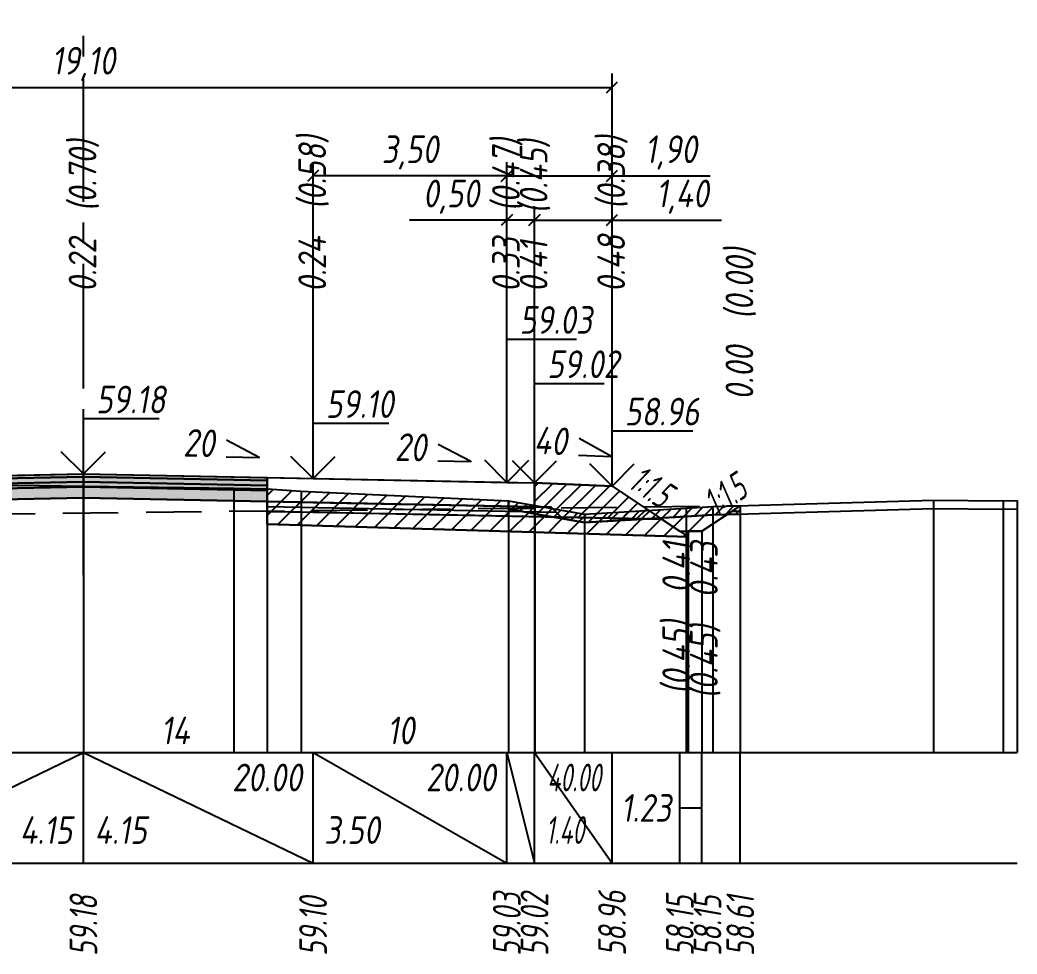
# Model space of a CAD drawing. Extents: x -717 to 1451, y -133302 to 233.
# Drawn here: x 151.5 to 241.6, y -64448.2 to -64363.8 of the extents above; entities that cross this region are included whole.
import ezdxf
from ezdxf.enums import TextEntityAlignment as Align

# ---------------------------------------------------------------- set-up
doc = ezdxf.new("R2010")
doc.units = 0
doc.linetypes.add('осевая2', pattern=[1.125, 0.75, -0.125, 0.125, -0.125])
doc.linetypes.add('штриховая', pattern=[0.75, 0.5, -0.25])
for name, color, linetype in [('Интерполированный поперечник', 2, 'Continuous'), ('Код_514', 1, 'Continuous'), ('Контур_0', 7, 'Continuous'), ('Контур_2521', 7, 'Continuous'), ('Контур_2564', 7, 'Continuous'), ('Контур_2660', 7, 'Continuous'), ('Контур_2665', 7, 'Continuous'), ('Контур_400', 7, 'Continuous'), ('Контур_508', 7, 'Continuous'), ('Контур_512', 7, 'Continuous'), ('Контур_513', 7, 'Continuous'), ('Контур_818', 7, 'Continuous'), ('Красный поперечник', 1, 'Continuous'), ('Объём_2501', 7, 'Continuous'), ('Объём_2564', 7, 'Continuous'), ('Объём_2650', 7, 'Continuous'), ('Объём_2660', 7, 'Continuous'), ('Объём_2661', 7, 'Continuous'), ('Объём_2662', 7, 'Continuous'), ('Объём_2663', 7, 'Continuous'), ('Объём_2664', 7, 'Continuous'), ('Объём_2665', 7, 'Continuous'), ('Объём_2666', 7, 'Continuous'), ('Объём_2667', 7, 'Continuous'), ('Объём_2668', 7, 'Continuous'), ('Объём_2669', 7, 'Continuous'), ('Объём_2675', 7, 'Continuous'), ('Объём_2753', 7, 'Continuous'), ('Ось', 1, 'осевая2'), ('Откосы', 7, 'Continuous'), ('Отметки покрытия', 7, 'Continuous'), ('Рабочие отметки', 7, 'Continuous'), ('Рабочие отметки доп.', 7, 'Continuous'), ('Слои выравнивания', 7, 'Continuous'), ('Таблица', 7, 'Continuous'), ('Уклоны проезжей части', 7, 'Continuous'), ('Черный поперечник', 3, 'Continuous')]:
    doc.layers.add(name, color=color, linetype=linetype)
for name, color, linetype, true_color in [('Контур_2540', 2, 'Continuous', 0xffff00), ('Контур_2560', 2, 'Continuous', 0xffff00), ('Контур_2561', 7, 'Continuous', 0xff8040), ('Контур_2562', 3, 'Continuous', 0x00ff00), ('Контур_2563', 7, 'Continuous', 0xff8000), ('Контур_2570', 7, 'Continuous', 0x80ff00), ('Контур_2725', 7, 'Continuous', 0x323232), ('Контур_2736', 4, 'Continuous', 0x00ffff), ('Контур_2737', 4, 'Continuous', 0x00ffff), ('Контур_2738', 4, 'Continuous', 0x00ffff), ('Контур_2739', 4, 'Continuous', 0x00ffff), ('Контур_2741', 4, 'Continuous', 0x00ffff), ('Контур_2742', 4, 'Continuous', 0x00ffff), ('Контур_2743', 4, 'Continuous', 0x00ffff), ('Контур_2744', 7, 'Continuous', 0xa4ffff), ('Контур_2745', 7, 'Continuous', 0xa4ffff), ('Контур_2747', 4, 'Continuous', 0x00ffff), ('Контур_2748', 4, 'Continuous', 0x00ffff), ('Контур_2749', 4, 'Continuous', 0x00ffff), ('Контур_2750', 4, 'Continuous', 0x00ffff), ('Контур_2751', 4, 'Continuous', 0x00ffff), ('Контур_2752', 4, 'Continuous', 0x00ffff), ('Контур_2760', 7, 'Continuous', 0x323232), ('Контур_2761', 7, 'Continuous', 0x323232), ('Контур_2762', 7, 'Continuous', 0x323232), ('Контур_2763', 7, 'Continuous', 0x323232), ('Контур_402', 7, 'Continuous', 0xff6464), ('Контур_703', 4, 'Continuous', 0x00ffff), ('Контур_705', 4, 'Continuous', 0x00ffff), ('Контур_707', 4, 'Continuous', 0x00ffff), ('Контур_720', 131, 'Continuous', 0xaaffff), ('Объём_2500', 7, 'Continuous', 0xc0c0c0), ('Объём_2520', 7, 'Continuous', 0x80ffff), ('Объём_2540', 2, 'Continuous', 0xffff00), ('Объём_2560', 2, 'Continuous', 0xffff00), ('Объём_2561', 7, 'Continuous', 0xff8040), ('Объём_2562', 3, 'Continuous', 0x00ff00), ('Объём_2563', 7, 'Continuous', 0xff8000), ('Объём_2570', 7, 'Continuous', 0x80ff00), ('Объём_2600', 7, 'Continuous', 0x808000), ('Объём_2746', 2, 'Continuous', 0xffff00)]:
    doc.layers.add(name, color=color, linetype=linetype, true_color=true_color)
doc.styles.get("Standard").update_dxf_attribs({"font": 'txt', "height": 2.5})
doc.styles.add('М', font='romand.shx', dxfattribs={"width": 0.8, "oblique": 10, "height": 2.5})
doc.dimstyles.new('ISO-25', dxfattribs={"dimtxt": 2.5, "dimasz": 2.5, "dimexe": 1.25, "dimexo": 0.625, "dimtad": 1, "dimtxsty": 'Standard', "dimcen": 2.5, "dimadec": 0, "dimazin": 0, "dimtfac": 1, "dimtmove": 0, "dimatfit": 3, "dimfxl": 1, "dimarcsym": 0})

# ---------------------------------------------------------------- blocks, each defined once
blk = doc.blocks.new('_Oblique')
at = {"color": 0, "linetype": 'ByBlock', "lineweight": -2}
blk.add_line((-0.5, -0.5), (0.5, 0.5), dxfattribs=at)
blk = doc.blocks.new('*D1550')
at = {"color": 0, "lineweight": -2, "transparency": 16777216}
for p, q in [((197.992, -64405.072), (197.992, -64380.632)), ((204.992, -64405.352), (204.992, -64380.632)), ((197.992, -64381.882), (204.992, -64381.882)), ((204.992, -64381.882), (214.896, -64381.882))]:
    blk.add_line(p, q, dxfattribs=at)
at = {"layer": 'Defpoints', "color": 0, "transparency": 16777216}
for p in [(204.992, -64381.882), (197.992, -64405.697), (204.992, -64405.977)]:
    blk.add_point(p, dxfattribs=at)
at = {"color": 0, "lineweight": -2, "transparency": 16777216, "rotation": 180}
blk.add_blockref('_Oblique', (197.992, -64381.882), dxfattribs=at)
at = {"color": 0, "lineweight": -2, "transparency": 16777216}
blk.add_blockref('_Oblique', (204.992, -64381.882), dxfattribs=at)
at = {"color": 0, "transparency": 16777216, "insert": (211.355, -64379.769), "char_height": 2.5, "width": 8.75, "attachment_point": 5, "style": 'М'}
blk.add_mtext('1,40', dxfattribs=at)
blk = doc.blocks.new('*D1551')
at = {"color": 0, "lineweight": -2, "transparency": 16777216}
for p, q in [((195.492, -64405.022), (195.492, -64380.632)), ((197.992, -64405.072), (197.992, -64380.632)), ((195.492, -64381.882), (186.697, -64381.882)), ((197.992, -64381.882), (195.492, -64381.882))]:
    blk.add_line(p, q, dxfattribs=at)
at = {"layer": 'Defpoints', "color": 0, "transparency": 16777216}
for p in [(197.992, -64381.882), (195.492, -64405.647), (197.992, -64405.697)]:
    blk.add_point(p, dxfattribs=at)
at = {"color": 0, "lineweight": -2, "transparency": 16777216, "rotation": 180}
blk.add_blockref('_Oblique', (195.492, -64381.882), dxfattribs=at)
at = {"color": 0, "lineweight": -2, "transparency": 16777216}
blk.add_blockref('_Oblique', (197.992, -64381.882), dxfattribs=at)
at = {"color": 0, "transparency": 16777216, "insert": (190.459, -64379.769), "char_height": 2.5, "width": 9.16667, "attachment_point": 5, "style": 'М'}
blk.add_mtext('0,50', dxfattribs=at)
blk = doc.blocks.new('*D1552')
at = {"color": 0, "lineweight": -2, "transparency": 16777216}
for p, q in [((177.992, -64404.672), (177.992, -64376.632)), ((195.492, -64405.022), (195.492, -64376.632)), ((195.492, -64377.882), (177.992, -64377.882))]:
    blk.add_line(p, q, dxfattribs=at)
at = {"layer": 'Defpoints', "color": 0, "transparency": 16777216}
for p in [(177.992, -64377.882), (177.992, -64405.297), (195.492, -64405.647)]:
    blk.add_point(p, dxfattribs=at)
at = {"color": 0, "lineweight": -2, "transparency": 16777216, "rotation": 180}
blk.add_blockref('_Oblique', (177.992, -64377.882), dxfattribs=at)
at = {"color": 0, "lineweight": -2, "transparency": 16777216}
blk.add_blockref('_Oblique', (195.492, -64377.882), dxfattribs=at)
at = {"color": 0, "transparency": 16777216, "insert": (186.742, -64375.769), "char_height": 2.5, "width": 9.58333, "attachment_point": 5, "style": 'М'}
blk.add_mtext('3,50', dxfattribs=at)
blk = doc.blocks.new('*D1553')
at = {"color": 0, "lineweight": -2, "transparency": 16777216}
for p, q in [((195.492, -64405.022), (195.492, -64376.632)), ((204.992, -64405.352), (204.992, -64376.632)), ((195.492, -64377.882), (204.992, -64377.882)), ((204.992, -64377.882), (213.858, -64377.882))]:
    blk.add_line(p, q, dxfattribs=at)
at = {"layer": 'Defpoints', "color": 0, "transparency": 16777216}
for p in [(195.492, -64377.882), (195.492, -64405.647), (204.992, -64405.977)]:
    blk.add_point(p, dxfattribs=at)
at = {"color": 0, "lineweight": -2, "transparency": 16777216, "rotation": 180}
blk.add_blockref('_Oblique', (195.492, -64377.882), dxfattribs=at)
at = {"color": 0, "lineweight": -2, "transparency": 16777216}
blk.add_blockref('_Oblique', (204.992, -64377.882), dxfattribs=at)
at = {"color": 0, "transparency": 16777216, "insert": (210.317, -64375.769), "char_height": 2.5, "width": 8.75, "attachment_point": 5, "style": 'М'}
blk.add_mtext('1,90', dxfattribs=at)
blk = doc.blocks.new('*D1554')
at = {"color": 0, "lineweight": -2, "transparency": 16777216}
for p, q in [((109.492, -64405.352), (109.492, -64368.632)), ((204.992, -64405.352), (204.992, -64368.632)), ((109.492, -64369.882), (204.992, -64369.882))]:
    blk.add_line(p, q, dxfattribs=at)
at = {"layer": 'Defpoints', "color": 0, "transparency": 16777216}
for p in [(204.992, -64369.882), (109.492, -64405.977), (204.992, -64405.977)]:
    blk.add_point(p, dxfattribs=at)
at = {"color": 0, "lineweight": -2, "transparency": 16777216, "rotation": 180}
blk.add_blockref('_Oblique', (109.492, -64369.882), dxfattribs=at)
at = {"color": 0, "lineweight": -2, "transparency": 16777216}
blk.add_blockref('_Oblique', (204.992, -64369.882), dxfattribs=at)
at = {"color": 0, "transparency": 16777216, "insert": (157.242, -64367.769), "char_height": 2.5, "width": 10.41667, "attachment_point": 5, "style": 'М'}
blk.add_mtext('19,10', dxfattribs=at)

msp = doc.modelspace()

# ---------------------------------------------------------------- hatches: boundary and pattern name
at = {"layer": 'Объём_2563'}
h = msp.add_hatch(dxfattribs=at)
h.set_pattern_fill('ANSI31', color=256, scale=0.3)
h.paths.add_polyline_path([(200.41, -64408.733), (199.492, -64407.815), (197.992, -64407.785), (197.992, -64405.635), (204.992, -64405.915), (209.492, -64408.915)])
at = {"layer": 'Объём_2570'}
h = msp.add_hatch(dxfattribs=at)
h.set_pattern_fill('ANSI31', color=256, scale=0.2)
h.paths.add_polyline_path([(216.579, -64408.443), (214.109, -64408.515), (211.678, -64408.674), (202.509, -64409.198), (198.015, -64408.435), (195.637, -64407.986), (195.637, -64407.236), (198.015, -64407.685), (202.509, -64408.448), (211.678, -64407.924), (214.109, -64407.765), (216.579, -64407.693)])
at = {"layer": 'Объём_2600'}
h = msp.add_hatch(dxfattribs=at)
h.set_pattern_fill('ANSI31', color=6, scale=0.4)
h.paths.add_polyline_path([(213.119, -64410), (211.883, -64410), (211.883, -64410.509), (173.835, -64409.368), (173.835, -64406.173), (176.899, -64406.362), (195.637, -64407.236), (195.637, -64407.986), (198.015, -64408.435), (202.509, -64409.198), (211.678, -64408.674), (214.109, -64408.515), (215.403, -64408.477)])
h = msp.add_hatch(dxfattribs=at)
h.set_pattern_fill('HONEY', color=5, scale=0.3)
h.paths.add_polyline_path([(215.403, -64408.477), (216.579, -64407.693), (216.579, -64408.443)])
at = {"layer": 'Слои выравнивания'}
for color, points in [(2, [(128.086, -64405.403), (136.492, -64405.235), (147.687, -64405.011), (151.281, -64404.939), (157.242, -64404.82), (157.242, -64405.07), (151.281, -64405.189), (147.687, -64405.261), (136.492, -64405.485), (128.086, -64405.653)]), (2, [(157.242, -64404.82), (170.829, -64405.092), (173.835, -64405.152), (173.835, -64405.402), (170.829, -64405.342), (157.242, -64405.07)]), (3, [(128.086, -64405.653), (136.492, -64405.485), (147.687, -64405.261), (151.281, -64405.189), (157.242, -64405.07), (157.242, -64405.52), (151.281, -64405.639), (147.687, -64405.711), (136.492, -64405.935), (128.086, -64406.103)]), (4, [(128.086, -64406.103), (136.492, -64405.935), (147.687, -64405.711), (151.281, -64405.639), (157.242, -64405.52), (157.242, -64405.97), (151.281, -64406.089), (147.687, -64406.161), (136.492, -64406.385), (128.086, -64406.553)]), (3, [(157.242, -64405.07), (170.829, -64405.342), (173.835, -64405.402), (173.835, -64405.852), (170.829, -64405.792), (157.242, -64405.52)]), (4, [(157.242, -64405.52), (170.829, -64405.792), (173.835, -64405.852), (173.835, -64406.302), (170.829, -64406.242), (157.242, -64405.97)]), (5, [(128.086, -64406.553), (136.492, -64406.385), (147.687, -64406.161), (151.281, -64406.089), (157.242, -64405.97), (157.242, -64406.97), (151.281, -64407.089), (147.687, -64407.161), (136.492, -64407.385), (128.086, -64407.553)]), (5, [(157.242, -64405.97), (170.829, -64406.242), (173.835, -64406.302), (173.835, -64407.302), (170.829, -64407.242), (157.242, -64406.97)])]:
    msp.add_hatch(color=color, dxfattribs=at).paths.add_polyline_path(points)

# ---------------------------------------------------------------- linework, layer by layer
at = {"layer": 'Интерполированный поперечник', "linetype": 'штриховая', "ltscale": 10, "flags": 128}
msp.add_lwpolyline([(80.403, -64409.177), (216.579, -64407.693)], dxfattribs=at)
at = {"layer": 'Код_514'}
for p, q in [((136.492, -64440), (157.242, -64430)), ((157.242, -64440), (157.242, -64430)), ((157.242, -64430), (177.992, -64440)), ((177.992, -64440), (177.992, -64430)), ((177.992, -64430), (195.492, -64440)), ((195.492, -64440), (195.492, -64430)), ((195.492, -64430), (197.992, -64440)), ((197.992, -64440), (197.992, -64430)), ((197.992, -64430), (204.992, -64440)), ((204.992, -64440), (204.992, -64430)), ((211.119, -64440), (211.119, -64430)), ((213.119, -64440), (213.119, -64430)), ((216.579, -64440), (216.579, -64430)), ((211.119, -64435), (213.119, -64435))]:
    msp.add_line(p, q, dxfattribs=at)
at = {"layer": 'Контур_0', "flags": 128}
for points in [[(173.835, -64405.152), (197.992, -64405.635), (197.992, -64407.785), (173.835, -64407.302), (173.835, -64405.152), (173.835, -64405.152)], [(204.992, -64405.915), (207.803, -64407.789), (207.803, -64407.789), (207.803, -64407.789), (207.803, -64407.789), (207.803, -64407.789), (207.803, -64407.789), (207.803, -64407.789), (207.803, -64407.789), (207.803, -64407.789), (207.803, -64407.789), (207.803, -64407.789), (207.803, -64407.789), (207.803, -64407.789), (207.803, -64407.789), (211.119, -64410)], [(204.992, -64405.915), (207.803, -64407.789), (207.803, -64407.789), (207.803, -64407.789), (207.803, -64407.789), (207.803, -64407.789), (207.803, -64407.789), (207.803, -64407.789), (207.803, -64407.789), (207.803, -64407.789), (207.803, -64407.789), (207.803, -64407.789), (207.803, -64407.789), (207.803, -64407.789), (207.803, -64407.789), (211.119, -64410), (213.119, -64410), (216.579, -64407.693), (216.579, -64407.693), (216.579, -64407.693), (216.579, -64407.693), (216.579, -64407.693), (216.579, -64407.693), (216.579, -64407.693), (216.579, -64407.693), (216.579, -64407.693), (216.579, -64407.693), (216.579, -64407.693), (216.579, -64407.693), (216.579, -64407.693)], [(177.992, -64407.385), (199.492, -64407.815), (200.41, -64408.733), (173.835, -64408.202), (173.835, -64407.302), (177.992, -64407.385), (177.992, -64407.385)], [(197.992, -64407.785), (199.492, -64407.815), (200.41, -64408.733), (209.492, -64408.915)]]:
    msp.add_lwpolyline(points, dxfattribs=at)
at = {"layer": 'Контур_2521', "color": 250, "flags": 128}
msp.add_lwpolyline([(173.835, -64407.752), (199.951, -64408.274)], dxfattribs=at)
at = {"layer": 'Контур_2540', "flags": 128}
msp.add_lwpolyline([(177.992, -64408.285), (209.492, -64408.915), (211.883, -64410.509), (173.835, -64409.368), (173.835, -64408.202), (177.992, -64408.285), (177.992, -64408.285)], dxfattribs=at)
at = {"layer": 'Контур_2560', "flags": 128}
msp.add_lwpolyline([(197.992, -64405.635), (204.992, -64405.915), (204.992, -64405.915), (204.992, -64405.915)], dxfattribs=at)
at = {"layer": 'Контур_2561', "flags": 128}
msp.add_lwpolyline([(197.992, -64405.635), (197.992, -64405.635), (204.992, -64405.915), (204.992, -64405.915), (197.992, -64405.635)], dxfattribs=at)
at = {"layer": 'Контур_2562', "flags": 128}
msp.add_lwpolyline([(204.992, -64405.915), (204.992, -64405.915), (204.992, -64405.915), (204.992, -64405.915), (204.992, -64405.915)], dxfattribs=at)
at = {"layer": 'Контур_2563', "flags": 128}
msp.add_lwpolyline([(200.41, -64408.733), (199.492, -64407.815), (197.992, -64407.785), (197.992, -64405.635), (204.992, -64405.915), (209.492, -64408.915), (200.41, -64408.733), (200.41, -64408.733)], dxfattribs=at)
at = {"layer": 'Контур_2564', "flags": 128}
msp.add_lwpolyline([(197.992, -64405.635), (204.992, -64405.915)], dxfattribs=at)
at = {"layer": 'Контур_2570', "flags": 128}
msp.add_lwpolyline([(151.281, -64405.846), (157.242, -64405.928), (170.829, -64406.114), (173.835, -64406.173), (176.899, -64406.362), (195.637, -64407.236), (195.637, -64407.986), (198.015, -64408.435), (202.509, -64409.198), (211.678, -64408.674), (214.109, -64408.515), (234.036, -64407.939), (240.317, -64407.993), (241.579, -64407.969)], dxfattribs=at)
at = {"layer": 'Контур_2660', "flags": 128}
msp.add_lwpolyline([(173.835, -64409.368), (211.883, -64410.509)], dxfattribs=at)
at = {"layer": 'Контур_2665', "flags": 128}
msp.add_lwpolyline([(204.992, -64405.915), (204.992, -64405.915)], dxfattribs=at)
at = {"layer": 'Контур_2725', "flags": 128}
msp.add_lwpolyline([(128.086, -64407.553), (136.492, -64407.385), (147.687, -64407.161), (151.281, -64407.089), (157.242, -64406.97), (170.829, -64407.242), (173.835, -64407.302)], dxfattribs=at)
at = {"layer": 'Контур_2736', "flags": 128}
for points in [[(204.992, -64405.915), (207.803, -64407.789)], [(207.803, -64407.789), (211.119, -64410)]]:
    msp.add_lwpolyline(points, dxfattribs=at)
at = {"layer": 'Контур_2737', "flags": 128}
msp.add_lwpolyline([(207.803, -64407.789), (207.803, -64407.789)], dxfattribs=at)
at = {"layer": 'Контур_2738', "flags": 128}
msp.add_lwpolyline([(207.803, -64407.789), (207.803, -64407.789)], dxfattribs=at)
at = {"layer": 'Контур_2739', "flags": 128}
msp.add_lwpolyline([(207.803, -64407.789), (207.803, -64407.789)], dxfattribs=at)
at = {"layer": 'Контур_2741', "flags": 128}
msp.add_lwpolyline([(216.579, -64407.693), (216.579, -64407.693)], dxfattribs=at)
at = {"layer": 'Контур_2742', "flags": 128}
msp.add_lwpolyline([(216.579, -64407.693), (216.579, -64407.693)], dxfattribs=at)
at = {"layer": 'Контур_2743', "flags": 128}
msp.add_lwpolyline([(216.579, -64407.693), (216.579, -64407.693)], dxfattribs=at)
at = {"layer": 'Контур_2744', "flags": 128}
msp.add_lwpolyline([(216.579, -64407.693), (216.579, -64407.693)], dxfattribs=at)
msp.add_lwpolyline([(216.579, -64407.693), (216.579, -64407.693)], dxfattribs=at)
msp.add_lwpolyline([(216.579, -64407.693), (216.579, -64407.693)], dxfattribs=at)
msp.add_lwpolyline([(216.579, -64407.693), (216.579, -64407.693)], dxfattribs=at)
msp.add_lwpolyline([(216.579, -64407.693), (216.579, -64407.693)], dxfattribs=at)
msp.add_lwpolyline([(216.579, -64407.693), (216.579, -64407.693)], dxfattribs=at)
at = {"layer": 'Контур_2745', "flags": 128}
msp.add_lwpolyline([(207.803, -64407.789), (207.803, -64407.789)], dxfattribs=at)
msp.add_lwpolyline([(207.803, -64407.789), (207.803, -64407.789)], dxfattribs=at)
msp.add_lwpolyline([(207.803, -64407.789), (207.803, -64407.789)], dxfattribs=at)
msp.add_lwpolyline([(207.803, -64407.789), (207.803, -64407.789)], dxfattribs=at)
msp.add_lwpolyline([(207.803, -64407.789), (207.803, -64407.789)], dxfattribs=at)
msp.add_lwpolyline([(207.803, -64407.789), (207.803, -64407.789)], dxfattribs=at)
at = {"layer": 'Контур_2747', "flags": 128}
msp.add_lwpolyline([(207.803, -64407.789), (207.803, -64407.789)], dxfattribs=at)
at = {"layer": 'Контур_2748', "flags": 128}
msp.add_lwpolyline([(207.803, -64407.789), (207.803, -64407.789)], dxfattribs=at)
at = {"layer": 'Контур_2749', "flags": 128}
msp.add_lwpolyline([(207.803, -64407.789), (207.803, -64407.789)], dxfattribs=at)
at = {"layer": 'Контур_2750', "flags": 128}
msp.add_lwpolyline([(216.579, -64407.693), (216.579, -64407.693)], dxfattribs=at)
at = {"layer": 'Контур_2751', "flags": 128}
msp.add_lwpolyline([(216.579, -64407.693), (216.579, -64407.693)], dxfattribs=at)
at = {"layer": 'Контур_2752', "flags": 128}
msp.add_lwpolyline([(216.579, -64407.693), (216.579, -64407.693)], dxfattribs=at)
at = {"layer": 'Контур_2760', "flags": 128}
msp.add_lwpolyline([(128.086, -64405.403), (136.492, -64405.235), (147.687, -64405.011), (151.281, -64404.939), (157.242, -64404.82), (170.829, -64405.092), (173.835, -64405.152)], dxfattribs=at)
at = {"layer": 'Контур_2761', "flags": 128}
msp.add_lwpolyline([(128.086, -64405.653), (136.492, -64405.485), (147.687, -64405.261), (151.281, -64405.189), (157.242, -64405.07), (170.829, -64405.342), (173.835, -64405.402)], dxfattribs=at)
at = {"layer": 'Контур_2762', "flags": 128}
msp.add_lwpolyline([(128.086, -64406.103), (136.492, -64405.935), (147.687, -64405.711), (151.281, -64405.639), (157.242, -64405.52), (170.829, -64405.792), (173.835, -64405.852)], dxfattribs=at)
at = {"layer": 'Контур_2763', "flags": 128}
msp.add_lwpolyline([(128.086, -64406.553), (136.492, -64406.385), (147.687, -64406.161), (151.281, -64406.089), (157.242, -64405.97), (170.829, -64406.242), (173.835, -64406.302)], dxfattribs=at)
at = {"layer": 'Контур_400', "flags": 128}
for points in [[(116.492, -64405.635), (118.992, -64405.585), (118.992, -64405.585), (118.992, -64405.585), (118.992, -64405.585), (118.992, -64405.585), (118.992, -64405.585), (136.492, -64405.235), (157.242, -64404.82)], [(157.242, -64404.82), (177.992, -64405.235), (195.492, -64405.585), (195.492, -64405.585), (195.492, -64405.585), (195.492, -64405.585), (195.492, -64405.585), (195.492, -64405.585), (197.992, -64405.635)]]:
    msp.add_lwpolyline(points, dxfattribs=at)
at = {"layer": 'Контур_402', "flags": 128}
msp.add_lwpolyline([(105, -64410.437), (128.086, -64409.745), (128.086, -64407.553), (157.242, -64406.97), (173.835, -64407.302), (173.835, -64409.368), (211.883, -64410.509)], dxfattribs=at)
at = {"layer": 'Контур_508', "flags": 128}
msp.add_lwpolyline([(105, -64410.437), (128.086, -64409.745), (128.086, -64407.553), (157.242, -64406.97), (173.835, -64407.302), (173.835, -64409.368), (211.883, -64410.509), (211.883, -64410), (213.119, -64410), (216.579, -64407.693)], dxfattribs=at)
at = {"layer": 'Контур_512', "flags": 128}
msp.add_lwpolyline([(173.835, -64409.368), (211.883, -64410.509), (211.883, -64410), (213.119, -64410), (216.579, -64407.693)], dxfattribs=at)
at = {"layer": 'Контур_513', "flags": 128}
msp.add_lwpolyline([(105, -64410.437), (128.086, -64409.745), (128.086, -64407.553), (157.242, -64406.97), (173.835, -64407.302), (173.835, -64409.368), (211.883, -64410.509), (211.883, -64410), (213.119, -64410), (216.579, -64407.693)], dxfattribs=at)
at = {"layer": 'Контур_703', "flags": 128}
msp.add_lwpolyline([(204.992, -64405.915), (207.803, -64407.789)], dxfattribs=at)
at = {"layer": 'Контур_705', "flags": 128}
msp.add_lwpolyline([(207.803, -64407.789), (207.803, -64407.789)], dxfattribs=at)
at = {"layer": 'Контур_707', "flags": 128}
msp.add_lwpolyline([(213.119, -64410), (216.579, -64407.693)], dxfattribs=at)
at = {"layer": 'Контур_720', "flags": 128}
msp.add_lwpolyline([(211.119, -64410), (213.119, -64410)], dxfattribs=at)
at = {"layer": 'Контур_818', "flags": 128}
msp.add_lwpolyline([(105, -64407.865), (107.852, -64407.681), (128.086, -64406.301), (147.687, -64405.915), (151.281, -64405.846), (157.242, -64405.928), (170.829, -64406.114), (173.835, -64406.173), (176.899, -64406.362), (195.637, -64407.236), (195.637, -64407.986), (198.015, -64408.435), (202.509, -64409.198), (211.678, -64408.674), (214.109, -64408.515), (216.579, -64408.443)], dxfattribs=at)
at = {"layer": 'Красный поперечник'}
for p, q in [((136.492, -64405.235), (157.242, -64404.82)), ((157.242, -64404.82), (177.992, -64405.235)), ((177.992, -64405.235), (195.492, -64405.585)), ((195.492, -64405.585), (197.992, -64405.635)), ((197.992, -64405.635), (204.992, -64405.915)), ((204.992, -64405.915), (211.119, -64410)), ((213.119, -64410), (216.579, -64407.693)), ((216.579, -64407.693), (216.579, -64430)), ((173.835, -64409.368), (173.835, -64430)), ((211.119, -64410), (213.119, -64410)), ((211.883, -64410), (211.883, -64430)), ((213.119, -64410), (213.119, -64430)), ((211.883, -64410.509), (211.883, -64430))]:
    msp.add_line(p, q, dxfattribs=at)
at = {"layer": 'Объём_2500', "flags": 128}
msp.add_lwpolyline([(173.835, -64405.152), (197.992, -64405.635), (197.992, -64407.785), (173.835, -64407.302), (173.835, -64405.152), (173.835, -64405.152)], dxfattribs=at)
at = {"layer": 'Объём_2501', "flags": 128}
for points in [[(116.492, -64405.635), (118.992, -64405.585), (118.992, -64405.585), (118.992, -64405.585), (118.992, -64405.585), (118.992, -64405.585), (118.992, -64405.585), (136.492, -64405.235), (157.242, -64404.82)], [(157.242, -64404.82), (177.992, -64405.235), (195.492, -64405.585), (195.492, -64405.585), (195.492, -64405.585), (195.492, -64405.585), (195.492, -64405.585), (195.492, -64405.585), (197.992, -64405.635)]]:
    msp.add_lwpolyline(points, dxfattribs=at)
at = {"layer": 'Объём_2520', "color": 250, "flags": 128}
msp.add_lwpolyline([(177.992, -64407.385), (199.492, -64407.815), (200.41, -64408.733), (173.835, -64408.202), (173.835, -64407.302), (177.992, -64407.385), (177.992, -64407.385)], dxfattribs=at)
at = {"layer": 'Объём_2540', "flags": 128}
msp.add_lwpolyline([(177.992, -64408.285), (209.492, -64408.915), (211.883, -64410.509), (173.835, -64409.368), (173.835, -64408.202), (177.992, -64408.285), (177.992, -64408.285)], dxfattribs=at)
at = {"layer": 'Объём_2560', "flags": 128}
msp.add_lwpolyline([(197.992, -64405.635), (204.992, -64405.915), (204.992, -64405.915), (204.992, -64405.915)], dxfattribs=at)
at = {"layer": 'Объём_2561', "flags": 128}
msp.add_lwpolyline([(197.992, -64405.635), (197.992, -64405.635), (204.992, -64405.915), (204.992, -64405.915), (197.992, -64405.635)], dxfattribs=at)
at = {"layer": 'Объём_2562', "flags": 128}
msp.add_lwpolyline([(204.992, -64405.915), (204.992, -64405.915), (204.992, -64405.915), (204.992, -64405.915), (204.992, -64405.915)], dxfattribs=at)
at = {"layer": 'Объём_2563', "color": 250, "flags": 128}
msp.add_lwpolyline([(200.41, -64408.733), (199.492, -64407.815), (197.992, -64407.785), (197.992, -64405.635), (204.992, -64405.915), (209.492, -64408.915), (200.41, -64408.733), (200.41, -64408.733)], dxfattribs=at)
at = {"layer": 'Объём_2564', "flags": 128}
msp.add_lwpolyline([(197.992, -64405.635), (204.992, -64405.915)], dxfattribs=at)
at = {"layer": 'Объём_2570', "flags": 128}
msp.add_lwpolyline([(216.579, -64408.443), (214.109, -64408.515), (211.678, -64408.674), (202.509, -64409.198), (198.015, -64408.435), (195.637, -64407.986), (195.637, -64407.236), (198.015, -64407.685), (202.509, -64408.448), (211.678, -64407.924), (214.109, -64407.765), (216.579, -64407.693), (216.579, -64408.443), (216.579, -64408.443)], dxfattribs=at)
at = {"layer": 'Объём_2600', "color": 5, "flags": 128}
msp.add_lwpolyline([(215.403, -64408.477), (216.579, -64407.693), (216.579, -64408.443), (215.403, -64408.477), (215.403, -64408.477)], dxfattribs=at)
at = {"layer": 'Объём_2650', "color": 6, "flags": 128}
msp.add_lwpolyline([(213.119, -64410), (211.883, -64410), (211.883, -64410.509), (173.835, -64409.368), (173.835, -64406.173), (176.899, -64406.362), (195.637, -64407.236), (195.637, -64407.986), (198.015, -64408.435), (202.509, -64409.198), (211.678, -64408.674), (214.109, -64408.515), (215.403, -64408.477), (213.119, -64410), (213.119, -64410)], dxfattribs=at)
at = {"layer": 'Объём_2660', "flags": 128}
msp.add_lwpolyline([(173.835, -64409.368), (211.883, -64410.509)], dxfattribs=at)
at = {"layer": 'Объём_2661', "flags": 128}
msp.add_lwpolyline([(204.992, -64405.915), (207.803, -64407.789), (211.119, -64410)], dxfattribs=at)
at = {"layer": 'Объём_2662', "flags": 128}
msp.add_lwpolyline([(213.119, -64410), (216.579, -64407.693)], dxfattribs=at)
at = {"layer": 'Объём_2663', "flags": 128}
msp.add_lwpolyline([(211.119, -64410), (213.119, -64410)], dxfattribs=at)
at = {"layer": 'Объём_2664', "flags": 128}
msp.add_lwpolyline([(211.119, -64410), (213.119, -64410)], dxfattribs=at)
at = {"layer": 'Объём_2665', "flags": 128}
msp.add_lwpolyline([(204.992, -64405.915), (204.992, -64405.915)], dxfattribs=at)
at = {"layer": 'Объём_2666', "flags": 128}
for points in [[(204.992, -64405.915), (207.803, -64407.789)], [(207.803, -64407.789), (211.119, -64410)]]:
    msp.add_lwpolyline(points, dxfattribs=at)
at = {"layer": 'Объём_2667', "flags": 128}
for points in [[(207.803, -64407.789), (207.803, -64407.789)], [(216.579, -64407.693), (216.579, -64407.693)]]:
    msp.add_lwpolyline(points, dxfattribs=at)
at = {"layer": 'Объём_2668', "flags": 128}
for points in [[(207.803, -64407.789), (207.803, -64407.789)], [(216.579, -64407.693), (216.579, -64407.693)]]:
    msp.add_lwpolyline(points, dxfattribs=at)
at = {"layer": 'Объём_2669', "flags": 128}
for points in [[(207.803, -64407.789), (207.803, -64407.789)], [(216.579, -64407.693), (216.579, -64407.693)]]:
    msp.add_lwpolyline(points, dxfattribs=at)
at = {"layer": 'Объём_2675', "flags": 128}
for points in [[(207.803, -64407.789), (207.803, -64407.789)], [(207.803, -64407.789), (207.803, -64407.789)], [(207.803, -64407.789), (207.803, -64407.789)], [(207.803, -64407.789), (207.803, -64407.789)], [(207.803, -64407.789), (207.803, -64407.789)], [(207.803, -64407.789), (207.803, -64407.789)], [(216.579, -64407.693), (216.579, -64407.693)], [(216.579, -64407.693), (216.579, -64407.693)], [(216.579, -64407.693), (216.579, -64407.693)], [(216.579, -64407.693), (216.579, -64407.693)], [(216.579, -64407.693), (216.579, -64407.693)], [(216.579, -64407.693), (216.579, -64407.693)]]:
    msp.add_lwpolyline(points, dxfattribs=at)
at = {"layer": 'Объём_2746', "flags": 128}
msp.add_lwpolyline([(195.637, -64407.986), (198.015, -64408.435), (202.509, -64409.198), (209.332, -64408.809), (211.119, -64410), (211.883, -64410), (211.883, -64410.509), (173.835, -64409.368), (173.835, -64406.173), (176.899, -64406.362), (195.637, -64407.236), (195.637, -64407.986), (195.637, -64407.986)], dxfattribs=at)
at = {"layer": 'Объём_2753', "flags": 128}
msp.add_lwpolyline([(173.835, -64405.152), (173.835, -64405.152)], dxfattribs=at)
at = {"layer": 'Ось', "ltscale": 15}
msp.add_line((157.242, -64413.971), (157.242, -64363.791), dxfattribs=at)
at = {"layer": 'Откосы', "color": 1, "flags": 128}
for points in [[(170.13, -64403.261), (173.129, -64403.321), (170.16, -64401.761)], [(189.255, -64403.643), (192.254, -64403.703), (189.285, -64402.144)], [(201.957, -64403.109), (204.954, -64403.229), (202.017, -64401.611)]]:
    msp.add_lwpolyline(points, dxfattribs=at)
at = {"layer": 'Отметки покрытия', "color": 1}
for p, q in [((195.492, -64405.585), (195.492, -64392.635)), ((195.492, -64392.635), (201.792, -64392.635)), ((197.992, -64405.635), (197.992, -64396.635)), ((197.992, -64396.635), (204.292, -64396.635)), ((157.242, -64404.82), (157.242, -64399.82)), ((157.242, -64399.82), (164.092, -64399.82)), ((177.992, -64405.235), (177.992, -64400.235)), ((177.992, -64400.235), (184.842, -64400.235)), ((204.992, -64405.915), (204.992, -64400.915)), ((204.992, -64400.915), (212.292, -64400.915)), ((157.242, -64404.82), (155.242, -64402.82)), ((157.242, -64404.82), (159.242, -64402.82)), ((177.992, -64405.235), (175.992, -64403.235)), ((177.992, -64405.235), (179.992, -64403.235)), ((195.492, -64405.585), (193.492, -64403.585)), ((195.492, -64405.585), (197.492, -64403.585)), ((197.992, -64405.635), (195.992, -64403.635)), ((197.992, -64405.635), (199.992, -64403.635)), ((204.992, -64405.915), (202.992, -64403.915)), ((204.992, -64405.915), (206.992, -64403.915))]:
    msp.add_line(p, q, dxfattribs=at)
at = {"layer": 'Слои выравнивания'}
for p, q in [((157.242, -64404.82), (157.242, -64430)), ((173.835, -64405.152), (173.835, -64430)), ((197.992, -64405.635), (197.992, -64430))]:
    msp.add_line(p, q, dxfattribs=at)
at = {"layer": 'Слои выравнивания', "color": 2, "flags": 128}
for points in [[(128.086, -64405.403), (136.492, -64405.235), (147.687, -64405.011), (151.281, -64404.939), (157.242, -64404.82), (157.242, -64405.07), (151.281, -64405.189), (147.687, -64405.261), (136.492, -64405.485), (128.086, -64405.653)], [(157.242, -64404.82), (170.829, -64405.092), (173.835, -64405.152), (173.835, -64405.402), (170.829, -64405.342), (157.242, -64405.07)]]:
    msp.add_lwpolyline(points, close=True, dxfattribs=at)
at = {"layer": 'Слои выравнивания', "color": 3, "flags": 128}
for points in [[(128.086, -64405.653), (136.492, -64405.485), (147.687, -64405.261), (151.281, -64405.189), (157.242, -64405.07), (157.242, -64405.52), (151.281, -64405.639), (147.687, -64405.711), (136.492, -64405.935), (128.086, -64406.103)], [(157.242, -64405.07), (170.829, -64405.342), (173.835, -64405.402), (173.835, -64405.852), (170.829, -64405.792), (157.242, -64405.52)]]:
    msp.add_lwpolyline(points, close=True, dxfattribs=at)
at = {"layer": 'Слои выравнивания', "color": 4, "flags": 128}
for points in [[(128.086, -64406.103), (136.492, -64405.935), (147.687, -64405.711), (151.281, -64405.639), (157.242, -64405.52), (157.242, -64405.97), (151.281, -64406.089), (147.687, -64406.161), (136.492, -64406.385), (128.086, -64406.553)], [(157.242, -64405.52), (170.829, -64405.792), (173.835, -64405.852), (173.835, -64406.302), (170.829, -64406.242), (157.242, -64405.97)]]:
    msp.add_lwpolyline(points, close=True, dxfattribs=at)
at = {"layer": 'Слои выравнивания', "color": 5, "flags": 128}
for points in [[(128.086, -64406.553), (136.492, -64406.385), (147.687, -64406.161), (151.281, -64406.089), (157.242, -64405.97), (157.242, -64406.97), (151.281, -64407.089), (147.687, -64407.161), (136.492, -64407.385), (128.086, -64407.553)], [(157.242, -64405.97), (170.829, -64406.242), (173.835, -64406.302), (173.835, -64407.302), (170.829, -64407.242), (157.242, -64406.97)]]:
    msp.add_lwpolyline(points, close=True, dxfattribs=at)
at = {"layer": 'Таблица'}
for p, q in [((80, -64430), (241.579, -64430)), ((80, -64440), (241.579, -64440))]:
    msp.add_line(p, q, dxfattribs=at)
at = {"layer": 'Черный поперечник', "color": 7}
for p, q in [((157.242, -64405.928), (157.242, -64430)), ((170.829, -64406.114), (170.829, -64430)), ((173.835, -64406.173), (173.835, -64430)), ((176.899, -64406.362), (176.899, -64430)), ((195.637, -64407.236), (195.637, -64430)), ((234.036, -64407.189), (234.036, -64430)), ((240.317, -64407.243), (240.317, -64430)), ((241.579, -64407.219), (241.579, -64430)), ((198.015, -64407.685), (198.015, -64430)), ((202.509, -64408.448), (202.509, -64430)), ((211.678, -64407.924), (211.678, -64430)), ((214.109, -64407.765), (214.109, -64430))]:
    msp.add_line(p, q, dxfattribs=at)
at = {"layer": 'Черный поперечник', "flags": 128}
msp.add_lwpolyline([(80, -64409.188), (80.403, -64409.177), (81.586, -64409.09), (90.087, -64408.777), (100.609, -64408.174), (104.257, -64407.914), (107.852, -64407.681), (128.086, -64406.301), (147.687, -64405.915), (151.281, -64405.846), (157.242, -64405.928), (170.829, -64406.114), (173.835, -64406.173), (176.899, -64406.362), (195.637, -64407.236), (198.015, -64407.685), (202.509, -64408.448), (211.678, -64407.924), (214.109, -64407.765), (234.036, -64407.189), (240.317, -64407.243), (241.579, -64407.219)], dxfattribs=at)

# ---------------------------------------------------------------- texts
at = {"layer": 'Код_514', "style": 'М', "oblique": 10}
for s, width, p in [('20.00', 0.8, (176.992, -64431)), ('20.00', 0.8, (194.492, -64431)), ('40.00', 0.6, (203.992, -64431))]:
    msp.add_text(s, height=2.5, dxfattribs=dict(at, width=width)).set_placement(p, align=Align.TOP_RIGHT)
at = {"layer": 'Код_514', "style": 'М', "oblique": 10, "width": 0.8}
msp.add_text('1.23', height=2.5, dxfattribs=at).set_placement((208.055, -64435), align=Align.MIDDLE_CENTER)
msp.add_text('4.15', height=2.5, dxfattribs=at).set_placement((156.242, -64439), align=Align.BOTTOM_RIGHT)
at = {"layer": 'Код_514', "style": 'М', "oblique": 10}
for s, width, p in [('4.15', 0.8, (158.242, -64439)), ('3.50', 0.8, (178.992, -64439)), ('1.40', 0.6, (198.992, -64439))]:
    msp.add_text(s, height=2.5, dxfattribs=dict(at, width=width)).set_placement(p, align=Align.BOTTOM_LEFT)
at = {"layer": 'Код_514', "style": 'М', "oblique": 10, "width": 0.7}
for s, p in [('59.18', (157.242, -64448.382)), ('59.03', (195.492, -64448.382)), ('59.02', (197.992, -64448.382)), ('58.96', (204.992, -64448.382)), ('58.15', (211.119, -64448.382)), ('58.15', (213.619, -64448.382)), ('58.61', (216.579, -64448.382)), ('59.10', (177.992, -64448.382))]:
    msp.add_text(s, height=2.5, rotation=90, dxfattribs=at).set_placement(p, align=Align.MIDDLE_LEFT)
at = {"layer": 'Отметки покрытия', "color": 1, "style": 'М', "oblique": 10, "width": 0.8}
for s, p in [('59.03', (196.633, -64392.904)), ('59.02', (199.133, -64396.904)), ('59.18', (158.383, -64400.089)), ('59.10', (179.133, -64400.504)), ('58.96', (206.133, -64401.184))]:
    msp.add_text(s, height=2.5, dxfattribs=at).set_placement(p, align=Align.BOTTOM_LEFT)
at = {"layer": 'Рабочие отметки', "color": 1, "style": 'М', "oblique": 10, "width": 0.8}
for s, p in [('0.22', (157.164, -64388.385)), ('0.24', (177.914, -64388.385)), ('0.33', (195.414, -64388.385)), ('0.48', (204.914, -64388.385)), ('0.41', (197.914, -64388.385)), ('0.00', (216.501, -64398.124))]:
    msp.add_text(s, height=2.5, rotation=90, dxfattribs=at).set_placement(p, align=Align.MIDDLE_LEFT)
for s, p in [('0.41', (210.791, -64410.931)), ('0.43', (213.291, -64410.931))]:
    msp.add_text(s, height=2.5, rotation=90, dxfattribs=at).set_placement(p, align=Align.MIDDLE_RIGHT)
at = {"layer": 'Рабочие отметки доп.', "color": 1, "style": 'М', "oblique": 10, "width": 0.8}
for s, p in [('(0.58)', (177.914, -64380.885)), ('(0.47)', (195.414, -64381.085)), ('(0.38)', (204.914, -64380.885)), ('(0.70)', (157.164, -64381.085)), ('(0.45)', (197.914, -64381.285)), ('(0.00)', (216.501, -64390.824))]:
    msp.add_text(s, height=2.5, rotation=90, dxfattribs=at).set_placement(p, align=Align.MIDDLE_LEFT)
for p in [(210.791, -64418.031), (213.291, -64418.431)]:
    msp.add_text('(0.45)', height=2.5, rotation=90, dxfattribs=at).set_placement(p, align=Align.MIDDLE_RIGHT)
at = {"layer": 'Слои выравнивания', "style": 'М', "oblique": 10, "width": 0.8}
for s, p in [('14', (165.538, -64430)), ('10', (185.913, -64430))]:
    msp.add_text(s, height=2.5, dxfattribs=at).set_placement(p, align=Align.BOTTOM_CENTER)
at = {"layer": 'Уклоны проезжей части', "color": 1, "style": 'М', "oblique": 10}
for s, rotation, width, p in [('20', 358.85423, 0.8, (167.637, -64404.028)), ('20', 358.85423, 0.8, (186.762, -64404.41)), ('40', 357.70938, 0.8, (199.365, -64403.825)), ('1:1.5', 326.30994, 0.6, (207.424, -64407.633)), ('1:1.5', 33.69007, 0.6, (216.327, -64408.353))]:
    msp.add_text(s, height=2.5, rotation=rotation, dxfattribs=dict(at, width=width)).set_placement(p, align=Align.BOTTOM_CENTER)

# ---------------------------------------------------------------- dimensions: what is measured, and where the dimension line sits
at = {"color": 5}
dim = msp.add_linear_dim(base=(204.992, -64369.882), p1=(109.492, -64405.977), p2=(204.992, -64405.977), angle=180, dimstyle='ISO-25', override={"dimasz": 1, "dimlfac": 0.2, "dimzin": 0, "dimtxsty": 'М', "dimblk1": 'Oblique', "dimblk2": 'Oblique', "dimsah": 1}, dxfattribs=at)
dim.commit()
dim.dimension.update_dxf_attribs({"geometry": '*D1554', "text_midpoint": (157.242, -64367.769)})
dim = msp.add_linear_dim(base=(177.992, -64377.882), p1=(195.492, -64405.647), p2=(177.992, -64405.297), dimstyle='ISO-25', override={"dimasz": 1, "dimlfac": 0.2, "dimzin": 0, "dimtxsty": 'М', "dimblk1": 'Oblique', "dimblk2": 'Oblique', "dimsah": 1}, dxfattribs=at)
dim.commit()
dim.dimension.update_dxf_attribs({"geometry": '*D1552', "text_midpoint": (186.742, -64375.769)})
dim = msp.add_linear_dim(base=(195.492, -64377.882), p1=(204.992, -64405.977), p2=(195.492, -64405.647), dimstyle='ISO-25', override={"dimasz": 1, "dimlfac": 0.2, "dimzin": 0, "dimtxsty": 'М', "dimblk1": 'Oblique', "dimblk2": 'Oblique', "dimsah": 1}, dxfattribs=at)
dim.commit()
dim.dimension.update_dxf_attribs({"geometry": '*D1553', "text_midpoint": (210.317, -64377.882), "dimtype": 160})
for base, p1, p2, picture, middle in [((197.992, -64381.882), (195.492, -64405.647), (197.992, -64405.697), '*D1551', (190.459, -64381.882)), ((204.992, -64381.882), (197.992, -64405.697), (204.992, -64405.977), '*D1550', (211.355, -64381.882))]:
    dim = msp.add_linear_dim(base=base, p1=p1, p2=p2, angle=180, dimstyle='ISO-25', override={"dimasz": 1, "dimlfac": 0.2, "dimzin": 0, "dimtxsty": 'М', "dimblk1": 'Oblique', "dimblk2": 'Oblique', "dimsah": 1}, dxfattribs=at)
    dim.commit()
    dim.dimension.update_dxf_attribs({"geometry": picture, "text_midpoint": middle, "dimtype": 160})

doc.saveas('drawing.dxf')
